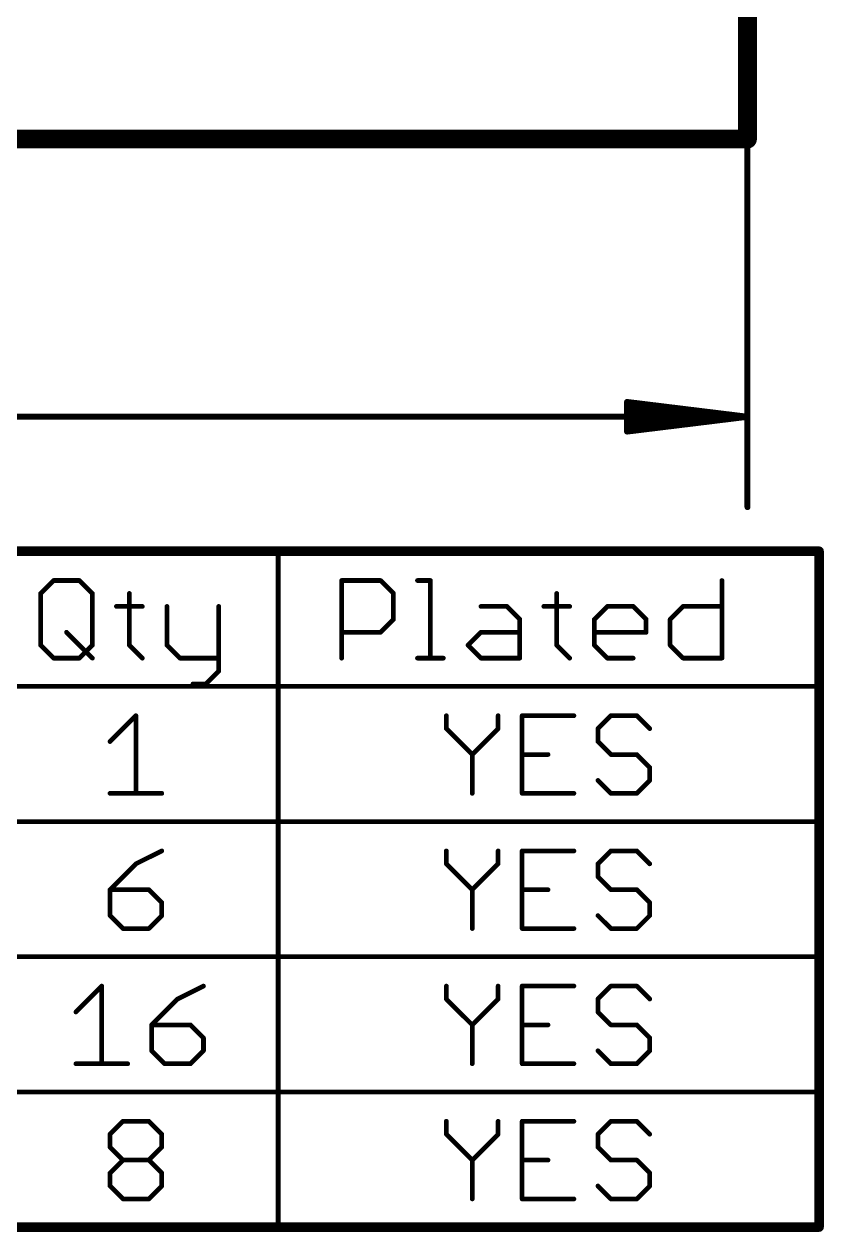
# Model space of a CAD drawing. Extents: x -41 to 22.4, y -42.6 to 9.2.
# Drawn here: x 3.38 to 20.65, y -42.61 to -16.52 of the extents above; entities that cross this region are included whole.
import ezdxf

# ---------------------------------------------------------------- set-up
doc = ezdxf.new("R2010")
doc.units = 0
doc.layers.add('144', color=253, linetype='CONTINUOUS')
doc.layers.add('20', color=7, linetype='CONTINUOUS')

msp = doc.modelspace()

# ---------------------------------------------------------------- linework, layer by layer
at = {"layer": '144'}
for points, const_width in [([(20.5478, -27.904), (-22.3782, -27.904)], 0.2032), ([(20.5478, -27.904), (-22.3782, -27.904)], 0.1016), ([(8.8638, -30.825), (8.8638, -27.904)], 0.1016), ([(8.8638, -33.746), (8.8638, -27.904)], 0.1016), ([(8.8638, -36.667), (8.8638, -27.904)], 0.1016), ([(8.8638, -39.588), (8.8638, -27.904)], 0.1016), ([(8.8638, -42.509), (8.8638, -27.904)], 0.1016), ([(20.5478, -42.509), (20.5478, -27.904)], 0.2032), ([(20.5478, -30.825), (20.5478, -27.904)], 0.1016), ([(20.5478, -33.746), (20.5478, -27.904)], 0.1016), ([(20.5478, -36.667), (20.5478, -27.904)], 0.1016), ([(20.5478, -39.588), (20.5478, -27.904)], 0.1016), ([(20.5478, -42.509), (20.5478, -27.904)], 0.1016), ([(20.5478, -30.825), (20.5478, -27.904)], 0.1016), ([(3.733, -28.8172), (4.0126, -28.5376)], 0.1016), ([(4.0126, -28.5376), (4.5719, -28.5376)], 0.1016), ([(4.5719, -28.5376), (4.8516, -28.8172)], 0.1016), ([(10.2354, -30.2154), (10.2354, -28.5376)], 0.1016), ([(10.2354, -28.5376), (11.0743, -28.5376)], 0.1016), ([(11.0743, -28.5376), (11.354, -28.8172)], 0.1016), ([(11.8726, -28.5376), (12.1522, -28.5376)], 0.1016), ([(12.1522, -28.5376), (12.1522, -30.2154)], 0.1016), ([(18.4483, -28.5376), (18.4483, -30.2154)], 0.1016), ([(3.733, -29.9358), (3.733, -28.8172)], 0.1016), ([(4.8516, -28.8172), (4.8516, -29.9358)], 0.1016), ([(5.6498, -28.8172), (5.6498, -29.9358)], 0.1016), ([(11.354, -28.8172), (11.354, -29.3765)], 0.1016), ([(14.8808, -28.8172), (14.8808, -29.9358)], 0.1016), ([(5.3702, -29.0969), (5.9294, -29.0969)], 0.1016), ([(6.4616, -29.0969), (6.4616, -29.9358)], 0.1016), ([(7.5802, -29.0969), (7.5802, -30.495)], 0.1016), ([(13.2436, -29.0969), (13.8029, -29.0969)], 0.1016), ([(13.8029, -29.0969), (14.0826, -29.3765)], 0.1016), ([(14.6012, -29.0969), (15.1604, -29.0969)], 0.1016), ([(15.6926, -29.3765), (15.9722, -29.0969)], 0.1016), ([(15.9722, -29.0969), (16.5315, -29.0969)], 0.1016), ([(16.5315, -29.0969), (16.8112, -29.3765)], 0.1016), ([(17.3298, -29.3765), (17.6094, -29.0969)], 0.1016), ([(17.6094, -29.0969), (18.4483, -29.0969)], 0.1016), ([(11.354, -29.3765), (11.0743, -29.6561)], 0.1016), ([(14.0826, -29.3765), (14.0826, -30.2154)], 0.1016), ([(15.6926, -29.9358), (15.6926, -29.3765)], 0.1016), ([(16.8112, -29.3765), (16.8112, -29.6561)], 0.1016), ([(17.3298, -29.9358), (17.3298, -29.3765)], 0.1016), ([(4.2923, -29.6561), (4.8516, -30.2154)], 0.1016), ([(11.0743, -29.6561), (10.2354, -29.6561)], 0.1016), ([(12.964, -29.9358), (13.2436, -29.6561)], 0.1016), ([(13.2436, -29.6561), (14.0826, -29.6561)], 0.1016), ([(16.8112, -29.6561), (15.6926, -29.6561)], 0.1016), ([(4.0126, -30.2154), (3.733, -29.9358)], 0.1016), ([(4.8516, -29.9358), (4.5719, -30.2154)], 0.1016), ([(5.6498, -29.9358), (5.9294, -30.2154)], 0.1016), ([(6.4616, -29.9358), (6.7412, -30.2154)], 0.1016), ([(13.2436, -30.2154), (12.964, -29.9358)], 0.1016), ([(14.8808, -29.9358), (15.1604, -30.2154)], 0.1016), ([(15.9722, -30.2154), (15.6926, -29.9358)], 0.1016), ([(17.6094, -30.2154), (17.3298, -29.9358)], 0.1016), ([(4.5719, -30.2154), (4.0126, -30.2154)], 0.1016), ([(6.7412, -30.2154), (7.5802, -30.2154)], 0.1016), ([(11.8726, -30.2154), (12.4318, -30.2154)], 0.1016), ([(14.0826, -30.2154), (13.2436, -30.2154)], 0.1016), ([(16.5315, -30.2154), (15.9722, -30.2154)], 0.1016), ([(18.4483, -30.2154), (17.6094, -30.2154)], 0.1016), ([(7.5802, -30.495), (7.3005, -30.7747)], 0.1016), ([(-22.3782, -30.825), (20.5478, -30.825)], 0.1016), ([(3.0218, -30.825), (8.8638, -30.825)], 0.1016), ([(7.3005, -30.7747), (7.0209, -30.7747)], 0.1016), ([(8.8638, -30.825), (20.5478, -30.825)], 0.1016), ([(5.2316, -32.0179), (5.7909, -31.4586)], 0.1016), ([(5.7909, -31.4586), (5.7909, -33.1364)], 0.1016), ([(12.496, -31.4586), (12.496, -31.7382)], 0.1016), ([(13.6146, -31.7382), (13.6146, -31.4586)], 0.1016), ([(15.2517, -31.4586), (14.1332, -31.4586)], 0.1016), ([(14.1332, -31.4586), (14.1332, -33.1364)], 0.1016), ([(16.05, -31.4586), (15.7703, -31.7382)], 0.1016), ([(16.6092, -31.4586), (16.05, -31.4586)], 0.1016), ([(16.8889, -31.7382), (16.6092, -31.4586)], 0.1016), ([(12.496, -31.7382), (13.0553, -32.2975)], 0.1016), ([(13.0553, -32.2975), (13.6146, -31.7382)], 0.1016), ([(15.7703, -31.7382), (15.7703, -32.0179)], 0.1016), ([(15.7703, -32.0179), (16.05, -32.2975)], 0.1016), ([(13.0553, -32.2975), (13.0553, -33.1364)], 0.1016), ([(14.1332, -32.2975), (14.6924, -32.2975)], 0.1016), ([(16.05, -32.2975), (16.6092, -32.2975)], 0.1016), ([(16.6092, -32.2975), (16.8889, -32.5771)], 0.1016), ([(16.8889, -32.5771), (16.8889, -32.8568)], 0.1016), ([(16.05, -33.1364), (15.7703, -32.8568)], 0.1016), ([(16.8889, -32.8568), (16.6092, -33.1364)], 0.1016), ([(5.2316, -33.1364), (6.3502, -33.1364)], 0.1016), ([(14.1332, -33.1364), (15.2517, -33.1364)], 0.1016), ([(16.6092, -33.1364), (16.05, -33.1364)], 0.1016), ([(3.0218, -33.746), (8.8638, -33.746)], 0.1016), ([(8.8638, -33.746), (20.5478, -33.746)], 0.1016), ([(6.3502, -34.3796), (5.7909, -34.6592)], 0.1016), ([(12.496, -34.3796), (12.496, -34.6592)], 0.1016), ([(13.6146, -34.6592), (13.6146, -34.3796)], 0.1016), ([(15.2517, -34.3796), (14.1332, -34.3796)], 0.1016), ([(14.1332, -34.3796), (14.1332, -36.0574)], 0.1016), ([(16.05, -34.3796), (15.7703, -34.6592)], 0.1016), ([(16.6092, -34.3796), (16.05, -34.3796)], 0.1016), ([(16.8889, -34.6592), (16.6092, -34.3796)], 0.1016), ([(5.7909, -34.6592), (5.2316, -35.2185)], 0.1016), ([(12.496, -34.6592), (13.0553, -35.2185)], 0.1016), ([(13.0553, -35.2185), (13.6146, -34.6592)], 0.1016), ([(15.7703, -34.6592), (15.7703, -34.9389)], 0.1016), ([(15.7703, -34.9389), (16.05, -35.2185)], 0.1016), ([(5.2316, -35.2185), (5.2316, -35.7778)], 0.1016), ([(6.0705, -35.2185), (5.2316, -35.2185)], 0.1016), ([(6.3502, -35.4981), (6.0705, -35.2185)], 0.1016), ([(13.0553, -35.2185), (13.0553, -36.0574)], 0.1016), ([(14.1332, -35.2185), (14.6924, -35.2185)], 0.1016), ([(16.05, -35.2185), (16.6092, -35.2185)], 0.1016), ([(16.6092, -35.2185), (16.8889, -35.4981)], 0.1016), ([(6.3502, -35.7778), (6.3502, -35.4981)], 0.1016), ([(16.8889, -35.4981), (16.8889, -35.7778)], 0.1016), ([(5.2316, -35.7778), (5.5113, -36.0574)], 0.1016), ([(6.0705, -36.0574), (6.3502, -35.7778)], 0.1016), ([(16.05, -36.0574), (15.7703, -35.7778)], 0.1016), ([(16.8889, -35.7778), (16.6092, -36.0574)], 0.1016), ([(5.5113, -36.0574), (6.0705, -36.0574)], 0.1016), ([(14.1332, -36.0574), (15.2517, -36.0574)], 0.1016), ([(16.6092, -36.0574), (16.05, -36.0574)], 0.1016), ([(3.0218, -36.667), (8.8638, -36.667)], 0.1016), ([(8.8638, -36.667), (20.5478, -36.667)], 0.1016), ([(4.495, -37.8599), (5.0543, -37.3006)], 0.1016), ([(5.0543, -37.3006), (5.0543, -38.9784)], 0.1016), ([(7.2507, -37.3006), (6.6914, -37.5802)], 0.1016), ([(12.496, -37.3006), (12.496, -37.5802)], 0.1016), ([(13.6146, -37.5802), (13.6146, -37.3006)], 0.1016), ([(15.2517, -37.3006), (14.1332, -37.3006)], 0.1016), ([(14.1332, -37.3006), (14.1332, -38.9784)], 0.1016), ([(16.05, -37.3006), (15.7703, -37.5802)], 0.1016), ([(16.6092, -37.3006), (16.05, -37.3006)], 0.1016), ([(16.8889, -37.5802), (16.6092, -37.3006)], 0.1016), ([(6.6914, -37.5802), (6.1322, -38.1395)], 0.1016), ([(12.496, -37.5802), (13.0553, -38.1395)], 0.1016), ([(13.0553, -38.1395), (13.6146, -37.5802)], 0.1016), ([(15.7703, -37.5802), (15.7703, -37.8599)], 0.1016), ([(15.7703, -37.8599), (16.05, -38.1395)], 0.1016), ([(6.1322, -38.1395), (6.1322, -38.6988)], 0.1016), ([(6.9711, -38.1395), (6.1322, -38.1395)], 0.1016), ([(7.2507, -38.4191), (6.9711, -38.1395)], 0.1016), ([(13.0553, -38.1395), (13.0553, -38.9784)], 0.1016), ([(14.1332, -38.1395), (14.6924, -38.1395)], 0.1016), ([(16.05, -38.1395), (16.6092, -38.1395)], 0.1016), ([(16.6092, -38.1395), (16.8889, -38.4191)], 0.1016), ([(7.2507, -38.6988), (7.2507, -38.4191)], 0.1016), ([(16.8889, -38.4191), (16.8889, -38.6988)], 0.1016), ([(6.1322, -38.6988), (6.4118, -38.9784)], 0.1016), ([(6.9711, -38.9784), (7.2507, -38.6988)], 0.1016), ([(16.05, -38.9784), (15.7703, -38.6988)], 0.1016), ([(16.8889, -38.6988), (16.6092, -38.9784)], 0.1016), ([(4.495, -38.9784), (5.6136, -38.9784)], 0.1016), ([(6.4118, -38.9784), (6.9711, -38.9784)], 0.1016), ([(14.1332, -38.9784), (15.2517, -38.9784)], 0.1016), ([(16.6092, -38.9784), (16.05, -38.9784)], 0.1016), ([(3.0218, -39.588), (8.8638, -39.588)], 0.1016), ([(8.8638, -39.588), (20.5478, -39.588)], 0.1016), ([(5.2316, -40.5012), (5.5113, -40.2216)], 0.1016), ([(5.5113, -40.2216), (6.0705, -40.2216)], 0.1016), ([(6.0705, -40.2216), (6.3502, -40.5012)], 0.1016), ([(12.496, -40.2216), (12.496, -40.5012)], 0.1016), ([(13.6146, -40.5012), (13.6146, -40.2216)], 0.1016), ([(15.2517, -40.2216), (14.1332, -40.2216)], 0.1016), ([(14.1332, -40.2216), (14.1332, -41.8994)], 0.1016), ([(16.05, -40.2216), (15.7703, -40.5012)], 0.1016), ([(16.6092, -40.2216), (16.05, -40.2216)], 0.1016), ([(16.8889, -40.5012), (16.6092, -40.2216)], 0.1016), ([(5.2316, -40.7809), (5.2316, -40.5012)], 0.1016), ([(6.3502, -40.5012), (6.3502, -40.7809)], 0.1016), ([(12.496, -40.5012), (13.0553, -41.0605)], 0.1016), ([(13.0553, -41.0605), (13.6146, -40.5012)], 0.1016), ([(15.7703, -40.5012), (15.7703, -40.7809)], 0.1016), ([(5.5113, -41.0605), (5.2316, -40.7809)], 0.1016), ([(6.3502, -40.7809), (6.0705, -41.0605)], 0.1016), ([(15.7703, -40.7809), (16.05, -41.0605)], 0.1016), ([(5.2316, -41.3401), (5.5113, -41.0605)], 0.1016), ([(5.5113, -41.0605), (6.0705, -41.0605)], 0.1016), ([(6.0705, -41.0605), (6.3502, -41.3401)], 0.1016), ([(13.0553, -41.0605), (13.0553, -41.8994)], 0.1016), ([(14.1332, -41.0605), (14.6924, -41.0605)], 0.1016), ([(16.05, -41.0605), (16.6092, -41.0605)], 0.1016), ([(16.6092, -41.0605), (16.8889, -41.3401)], 0.1016), ([(5.2316, -41.6198), (5.2316, -41.3401)], 0.1016), ([(6.3502, -41.3401), (6.3502, -41.6198)], 0.1016), ([(16.8889, -41.3401), (16.8889, -41.6198)], 0.1016), ([(5.5113, -41.8994), (5.2316, -41.6198)], 0.1016), ([(6.3502, -41.6198), (6.0705, -41.8994)], 0.1016), ([(16.05, -41.8994), (15.7703, -41.6198)], 0.1016), ([(16.8889, -41.6198), (16.6092, -41.8994)], 0.1016), ([(6.0705, -41.8994), (5.5113, -41.8994)], 0.1016), ([(14.1332, -41.8994), (15.2517, -41.8994)], 0.1016), ([(16.6092, -41.8994), (16.05, -41.8994)], 0.1016), ([(-22.3782, -42.509), (20.5478, -42.509)], 0.2032), ([(3.0218, -42.509), (8.8638, -42.509)], 0.1016), ([(8.8638, -42.509), (20.5478, -42.509)], 0.1016)]:
    msp.add_lwpolyline(points, dxfattribs=dict(at, const_width=const_width))
for points, const_width in [([(8.8892, -27.904, 1), (8.8384, -27.904)], 0.0508), ([(8.8892, -27.904, 1), (8.8384, -27.904)], 0.0508), ([(8.8892, -27.904, 1), (8.8384, -27.904)], 0.0508), ([(8.8892, -27.904, 1), (8.8384, -27.904)], 0.0508), ([(8.8892, -27.904, 1), (8.8384, -27.904)], 0.0508), ([(20.5986, -27.904, 1), (20.497, -27.904)], 0.1016), ([(20.5478, -27.9548, 1), (20.5478, -27.8532)], 0.1016), ([(20.5732, -27.904, 1), (20.5224, -27.904)], 0.0508), ([(20.5732, -27.904, 1), (20.5224, -27.904)], 0.0508), ([(20.5732, -27.904, 1), (20.5224, -27.904)], 0.0508), ([(20.5732, -27.904, 1), (20.5224, -27.904)], 0.0508), ([(20.5732, -27.904, 1), (20.5224, -27.904)], 0.0508), ([(20.5732, -27.904, 1), (20.5224, -27.904)], 0.0508), ([(20.5478, -27.9294, 1), (20.5478, -27.8786)], 0.0508), ([(4.0126, -28.5122, 1), (4.0126, -28.563)], 0.0508), ([(4.0306, -28.5555, 1), (3.9947, -28.5196)], 0.0508), ([(4.5899, -28.5196, 1), (4.554, -28.5555)], 0.0508), ([(4.5719, -28.563, 1), (4.5719, -28.5122)], 0.0508), ([(10.2608, -28.5376, 1), (10.21, -28.5376)], 0.0508), ([(10.2354, -28.5122, 1), (10.2354, -28.563)], 0.0508), ([(11.0923, -28.5196, 1), (11.0564, -28.5555)], 0.0508), ([(11.0743, -28.563, 1), (11.0743, -28.5122)], 0.0508), ([(11.8726, -28.5122, 1), (11.8726, -28.563)], 0.0508), ([(12.1776, -28.5376, 1), (12.1268, -28.5376)], 0.0508), ([(12.1522, -28.563, 1), (12.1522, -28.5122)], 0.0508), ([(18.4737, -28.5376, 1), (18.4229, -28.5376)], 0.0508), ([(3.7584, -28.8172, 1), (3.7076, -28.8172)], 0.0508), ([(3.7151, -28.7993, 1), (3.751, -28.8352)], 0.0508), ([(4.877, -28.8172, 1), (4.8262, -28.8172)], 0.0508), ([(4.8336, -28.8352, 1), (4.8695, -28.7993)], 0.0508), ([(5.6752, -28.8172, 1), (5.6244, -28.8172)], 0.0508), ([(11.3794, -28.8172, 1), (11.3286, -28.8172)], 0.0508), ([(11.336, -28.8352, 1), (11.3719, -28.7993)], 0.0508), ([(14.9062, -28.8172, 1), (14.8554, -28.8172)], 0.0508), ([(5.3702, -29.0715, 1), (5.3702, -29.1223)], 0.0508), ([(5.9294, -29.1223, 1), (5.9294, -29.0715)], 0.0508), ([(6.487, -29.0969, 1), (6.4362, -29.0969)], 0.0508), ([(7.6056, -29.0969, 1), (7.5548, -29.0969)], 0.0508), ([(13.2436, -29.0715, 1), (13.2436, -29.1223)], 0.0508), ([(13.8209, -29.0789, 1), (13.785, -29.1148)], 0.0508), ([(13.8029, -29.1223, 1), (13.8029, -29.0715)], 0.0508), ([(14.6012, -29.0715, 1), (14.6012, -29.1223)], 0.0508), ([(15.1604, -29.1223, 1), (15.1604, -29.0715)], 0.0508), ([(15.9722, -29.0715, 1), (15.9722, -29.1223)], 0.0508), ([(15.9902, -29.1148, 1), (15.9543, -29.0789)], 0.0508), ([(16.5495, -29.0789, 1), (16.5136, -29.1148)], 0.0508), ([(16.5315, -29.1223, 1), (16.5315, -29.0715)], 0.0508), ([(17.6094, -29.0715, 1), (17.6094, -29.1223)], 0.0508), ([(17.6274, -29.1148, 1), (17.5914, -29.0789)], 0.0508), ([(18.4483, -29.1223, 1), (18.4483, -29.0715)], 0.0508), ([(11.3286, -29.3765, 1), (11.3794, -29.3765)], 0.0508), ([(11.3719, -29.3945, 1), (11.336, -29.3585)], 0.0508), ([(14.108, -29.3765, 1), (14.0572, -29.3765)], 0.0508), ([(14.0646, -29.3945, 1), (14.1005, -29.3585)], 0.0508), ([(15.6746, -29.3585, 1), (15.7106, -29.3945)], 0.0508), ([(15.718, -29.3765, 1), (15.6672, -29.3765)], 0.0508), ([(16.8366, -29.3765, 1), (16.7858, -29.3765)], 0.0508), ([(16.7932, -29.3945, 1), (16.8291, -29.3585)], 0.0508), ([(17.3118, -29.3585, 1), (17.3477, -29.3945)], 0.0508), ([(17.3552, -29.3765, 1), (17.3044, -29.3765)], 0.0508), ([(4.3102, -29.6382, 1), (4.2743, -29.6741)], 0.0508), ([(10.2354, -29.6307, 1), (10.2354, -29.6815)], 0.0508), ([(11.0564, -29.6382, 1), (11.0923, -29.6741)], 0.0508), ([(11.0743, -29.6815, 1), (11.0743, -29.6307)], 0.0508), ([(13.2436, -29.6307, 1), (13.2436, -29.6815)], 0.0508), ([(13.2616, -29.6741, 1), (13.2257, -29.6382)], 0.0508), ([(14.0826, -29.6815, 1), (14.0826, -29.6307)], 0.0508), ([(15.6926, -29.6307, 1), (15.6926, -29.6815)], 0.0508), ([(16.7858, -29.6561, 1), (16.8366, -29.6561)], 0.0508), ([(16.8112, -29.6815, 1), (16.8112, -29.6307)], 0.0508), ([(3.7076, -29.9358, 1), (3.7584, -29.9358)], 0.0508), ([(3.751, -29.9178, 1), (3.7151, -29.9537)], 0.0508), ([(4.8262, -29.9358, 1), (4.877, -29.9358)], 0.0508), ([(4.8695, -29.9537, 1), (4.8336, -29.9178)], 0.0508), ([(5.6678, -29.9178, 1), (5.6318, -29.9537)], 0.0508), ([(5.6244, -29.9358, 1), (5.6752, -29.9358)], 0.0508), ([(6.4796, -29.9178, 1), (6.4436, -29.9537)], 0.0508), ([(6.4362, -29.9358, 1), (6.487, -29.9358)], 0.0508), ([(12.982, -29.9178, 1), (12.946, -29.9537)], 0.0508), ([(12.946, -29.9178, 1), (12.982, -29.9537)], 0.0508), ([(14.8988, -29.9178, 1), (14.8628, -29.9537)], 0.0508), ([(14.8554, -29.9358, 1), (14.9062, -29.9358)], 0.0508), ([(15.7106, -29.9178, 1), (15.6746, -29.9537)], 0.0508), ([(15.6672, -29.9358, 1), (15.718, -29.9358)], 0.0508), ([(17.3477, -29.9178, 1), (17.3118, -29.9537)], 0.0508), ([(17.3044, -29.9358, 1), (17.3552, -29.9358)], 0.0508), ([(4.0126, -30.19, 1), (4.0126, -30.2408)], 0.0508), ([(3.9947, -30.2334, 1), (4.0306, -30.1974)], 0.0508), ([(4.554, -30.1974, 1), (4.5899, -30.2334)], 0.0508), ([(4.5719, -30.2408, 1), (4.5719, -30.19)], 0.0508), ([(4.8336, -30.2334, 1), (4.8695, -30.1974)], 0.0508), ([(5.9115, -30.2334, 1), (5.9474, -30.1974)], 0.0508), ([(6.7412, -30.19, 1), (6.7412, -30.2408)], 0.0508), ([(6.7233, -30.2334, 1), (6.7592, -30.1974)], 0.0508), ([(7.5802, -30.2408, 1), (7.5802, -30.19)], 0.0508), ([(10.21, -30.2154, 1), (10.2608, -30.2154)], 0.0508), ([(11.8726, -30.19, 1), (11.8726, -30.2408)], 0.0508), ([(12.1268, -30.2154, 1), (12.1776, -30.2154)], 0.0508), ([(12.4318, -30.2408, 1), (12.4318, -30.19)], 0.0508), ([(13.2436, -30.19, 1), (13.2436, -30.2408)], 0.0508), ([(13.2257, -30.2334, 1), (13.2616, -30.1974)], 0.0508), ([(14.0572, -30.2154, 1), (14.108, -30.2154)], 0.0508), ([(14.0826, -30.2408, 1), (14.0826, -30.19)], 0.0508), ([(15.1425, -30.2334, 1), (15.1784, -30.1974)], 0.0508), ([(15.9722, -30.19, 1), (15.9722, -30.2408)], 0.0508), ([(15.9543, -30.2334, 1), (15.9902, -30.1974)], 0.0508), ([(16.5315, -30.2408, 1), (16.5315, -30.19)], 0.0508), ([(17.6094, -30.19, 1), (17.6094, -30.2408)], 0.0508), ([(17.5914, -30.2334, 1), (17.6274, -30.1974)], 0.0508), ([(18.4229, -30.2154, 1), (18.4737, -30.2154)], 0.0508), ([(18.4483, -30.2408, 1), (18.4483, -30.19)], 0.0508), ([(7.5548, -30.495, 1), (7.6056, -30.495)], 0.0508), ([(7.5981, -30.513, 1), (7.5622, -30.4771)], 0.0508), ([(7.0209, -30.7493, 1), (7.0209, -30.8001)], 0.0508), ([(7.2826, -30.7567, 1), (7.3185, -30.7926)], 0.0508), ([(7.3005, -30.8001, 1), (7.3005, -30.7493)], 0.0508), ([(8.8638, -30.7996, 1), (8.8638, -30.8504)], 0.0508), ([(8.8638, -30.8504, 1), (8.8638, -30.7996)], 0.0508), ([(20.5478, -30.8504, 1), (20.5478, -30.7996)], 0.0508), ([(20.5478, -30.8504, 1), (20.5478, -30.7996)], 0.0508), ([(8.8384, -30.825, 1), (8.8892, -30.825)], 0.0508), ([(20.5224, -30.825, 1), (20.5732, -30.825)], 0.0508), ([(20.5224, -30.825, 1), (20.5732, -30.825)], 0.0508), ([(5.8163, -31.4586, 1), (5.7655, -31.4586)], 0.0508), ([(5.8088, -31.4765, 1), (5.7729, -31.4406)], 0.0508), ([(12.5214, -31.4586, 1), (12.4706, -31.4586)], 0.0508), ([(13.64, -31.4586, 1), (13.5892, -31.4586)], 0.0508), ([(14.1332, -31.4332, 1), (14.1332, -31.484)], 0.0508), ([(14.1586, -31.4586, 1), (14.1078, -31.4586)], 0.0508), ([(15.2517, -31.484, 1), (15.2517, -31.4332)], 0.0508), ([(16.05, -31.4332, 1), (16.05, -31.484)], 0.0508), ([(16.0679, -31.4765, 1), (16.032, -31.4406)], 0.0508), ([(16.6272, -31.4406, 1), (16.5913, -31.4765)], 0.0508), ([(16.6092, -31.484, 1), (16.6092, -31.4332)], 0.0508), ([(12.4706, -31.7382, 1), (12.5214, -31.7382)], 0.0508), ([(12.514, -31.7203, 1), (12.4781, -31.7562)], 0.0508), ([(13.5892, -31.7382, 1), (13.64, -31.7382)], 0.0508), ([(13.6325, -31.7562, 1), (13.5966, -31.7203)], 0.0508), ([(15.7957, -31.7382, 1), (15.7449, -31.7382)], 0.0508), ([(15.7524, -31.7203, 1), (15.7883, -31.7562)], 0.0508), ([(16.8709, -31.7562, 1), (16.9068, -31.7203)], 0.0508), ([(5.2137, -31.9999, 1), (5.2496, -32.0358)], 0.0508), ([(15.7449, -32.0179, 1), (15.7957, -32.0179)], 0.0508), ([(15.7883, -31.9999, 1), (15.7524, -32.0358)], 0.0508), ([(13.0373, -32.2795, 1), (13.0732, -32.3155)], 0.0508), ([(13.0807, -32.2975, 1), (13.0299, -32.2975)], 0.0508), ([(13.0373, -32.3155, 1), (13.0732, -32.2795)], 0.0508), ([(14.1332, -32.2721, 1), (14.1332, -32.3229)], 0.0508), ([(14.6924, -32.3229, 1), (14.6924, -32.2721)], 0.0508), ([(16.05, -32.2721, 1), (16.05, -32.3229)], 0.0508), ([(16.032, -32.3155, 1), (16.0679, -32.2795)], 0.0508), ([(16.6272, -32.2795, 1), (16.5913, -32.3155)], 0.0508), ([(16.6092, -32.3229, 1), (16.6092, -32.2721)], 0.0508), ([(16.9143, -32.5771, 1), (16.8635, -32.5771)], 0.0508), ([(16.8709, -32.5951, 1), (16.9068, -32.5592)], 0.0508), ([(15.7883, -32.8388, 1), (15.7524, -32.8747)], 0.0508), ([(16.8635, -32.8568, 1), (16.9143, -32.8568)], 0.0508), ([(16.9068, -32.8747, 1), (16.8709, -32.8388)], 0.0508), ([(5.2316, -33.111, 1), (5.2316, -33.1618)], 0.0508), ([(5.7655, -33.1364, 1), (5.8163, -33.1364)], 0.0508), ([(6.3502, -33.1618, 1), (6.3502, -33.111)], 0.0508), ([(13.0299, -33.1364, 1), (13.0807, -33.1364)], 0.0508), ([(14.1332, -33.111, 1), (14.1332, -33.1618)], 0.0508), ([(14.1078, -33.1364, 1), (14.1586, -33.1364)], 0.0508), ([(15.2517, -33.1618, 1), (15.2517, -33.111)], 0.0508), ([(16.05, -33.111, 1), (16.05, -33.1618)], 0.0508), ([(16.032, -33.1544, 1), (16.0679, -33.1184)], 0.0508), ([(16.5913, -33.1184, 1), (16.6272, -33.1544)], 0.0508), ([(16.6092, -33.1618, 1), (16.6092, -33.111)], 0.0508), ([(8.8638, -33.7206, 1), (8.8638, -33.7714)], 0.0508), ([(8.8384, -33.746, 1), (8.8892, -33.746)], 0.0508), ([(8.8638, -33.7714, 1), (8.8638, -33.7206)], 0.0508), ([(20.5224, -33.746, 1), (20.5732, -33.746)], 0.0508), ([(20.5478, -33.7714, 1), (20.5478, -33.7206)], 0.0508), ([(6.3615, -34.4023, 1), (6.3388, -34.3569)], 0.0508), ([(12.5214, -34.3796, 1), (12.4706, -34.3796)], 0.0508), ([(13.64, -34.3796, 1), (13.5892, -34.3796)], 0.0508), ([(14.1332, -34.3542, 1), (14.1332, -34.405)], 0.0508), ([(14.1586, -34.3796, 1), (14.1078, -34.3796)], 0.0508), ([(15.2517, -34.405, 1), (15.2517, -34.3542)], 0.0508), ([(16.05, -34.3542, 1), (16.05, -34.405)], 0.0508), ([(16.0679, -34.3975, 1), (16.032, -34.3616)], 0.0508), ([(16.6272, -34.3616, 1), (16.5913, -34.3975)], 0.0508), ([(16.6092, -34.405, 1), (16.6092, -34.3542)], 0.0508), ([(5.7795, -34.6365, 1), (5.8022, -34.6819)], 0.0508), ([(5.8088, -34.6772, 1), (5.7729, -34.6413)], 0.0508), ([(12.4706, -34.6592, 1), (12.5214, -34.6592)], 0.0508), ([(12.514, -34.6413, 1), (12.4781, -34.6772)], 0.0508), ([(13.5892, -34.6592, 1), (13.64, -34.6592)], 0.0508), ([(13.6325, -34.6772, 1), (13.5966, -34.6413)], 0.0508), ([(15.7957, -34.6592, 1), (15.7449, -34.6592)], 0.0508), ([(15.7524, -34.6413, 1), (15.7883, -34.6772)], 0.0508), ([(16.8709, -34.6772, 1), (16.9068, -34.6413)], 0.0508), ([(15.7449, -34.9389, 1), (15.7957, -34.9389)], 0.0508), ([(15.7883, -34.9209, 1), (15.7524, -34.9568)], 0.0508), ([(5.257, -35.2185, 1), (5.2062, -35.2185)], 0.0508), ([(5.2316, -35.1931, 1), (5.2316, -35.2439)], 0.0508), ([(5.2137, -35.2005, 1), (5.2496, -35.2365)], 0.0508), ([(6.0885, -35.2005, 1), (6.0526, -35.2365)], 0.0508), ([(6.0705, -35.2439, 1), (6.0705, -35.1931)], 0.0508), ([(13.0373, -35.2005, 1), (13.0732, -35.2365)], 0.0508), ([(13.0807, -35.2185, 1), (13.0299, -35.2185)], 0.0508), ([(13.0373, -35.2365, 1), (13.0732, -35.2005)], 0.0508), ([(14.1332, -35.1931, 1), (14.1332, -35.2439)], 0.0508), ([(14.6924, -35.2439, 1), (14.6924, -35.1931)], 0.0508), ([(16.05, -35.1931, 1), (16.05, -35.2439)], 0.0508), ([(16.032, -35.2365, 1), (16.0679, -35.2005)], 0.0508), ([(16.6272, -35.2005, 1), (16.5913, -35.2365)], 0.0508), ([(16.6092, -35.2439, 1), (16.6092, -35.1931)], 0.0508), ([(6.3756, -35.4981, 1), (6.3248, -35.4981)], 0.0508), ([(6.3322, -35.5161, 1), (6.3681, -35.4802)], 0.0508), ([(16.9143, -35.4981, 1), (16.8635, -35.4981)], 0.0508), ([(16.8709, -35.5161, 1), (16.9068, -35.4802)], 0.0508), ([(5.2496, -35.7598, 1), (5.2137, -35.7957)], 0.0508), ([(6.3681, -35.7957, 1), (6.3322, -35.7598)], 0.0508), ([(15.7883, -35.7598, 1), (15.7524, -35.7957)], 0.0508), ([(16.9068, -35.7957, 1), (16.8709, -35.7598)], 0.0508), ([(5.2062, -35.7778, 1), (5.257, -35.7778)], 0.0508), ([(5.5113, -36.032, 1), (5.5113, -36.0828)], 0.0508), ([(6.0705, -36.0828, 1), (6.0705, -36.032)], 0.0508), ([(6.3248, -35.7778, 1), (6.3756, -35.7778)], 0.0508), ([(14.1332, -36.032, 1), (14.1332, -36.0828)], 0.0508), ([(15.2517, -36.0828, 1), (15.2517, -36.032)], 0.0508), ([(16.05, -36.032, 1), (16.05, -36.0828)], 0.0508), ([(16.6092, -36.0828, 1), (16.6092, -36.032)], 0.0508), ([(16.8635, -35.7778, 1), (16.9143, -35.7778)], 0.0508), ([(5.4933, -36.0754, 1), (5.5292, -36.0394)], 0.0508), ([(6.0526, -36.0394, 1), (6.0885, -36.0754)], 0.0508), ([(13.0299, -36.0574, 1), (13.0807, -36.0574)], 0.0508), ([(14.1078, -36.0574, 1), (14.1586, -36.0574)], 0.0508), ([(16.032, -36.0754, 1), (16.0679, -36.0394)], 0.0508), ([(16.5913, -36.0394, 1), (16.6272, -36.0754)], 0.0508), ([(8.8638, -36.6416, 1), (8.8638, -36.6924)], 0.0508), ([(8.8384, -36.667, 1), (8.8892, -36.667)], 0.0508), ([(8.8638, -36.6924, 1), (8.8638, -36.6416)], 0.0508), ([(20.5224, -36.667, 1), (20.5732, -36.667)], 0.0508), ([(20.5478, -36.6924, 1), (20.5478, -36.6416)], 0.0508), ([(5.0797, -37.3006, 1), (5.0289, -37.3006)], 0.0508), ([(5.0722, -37.3185, 1), (5.0363, -37.2826)], 0.0508), ([(7.2621, -37.3233, 1), (7.2394, -37.2779)], 0.0508), ([(12.5214, -37.3006, 1), (12.4706, -37.3006)], 0.0508), ([(13.64, -37.3006, 1), (13.5892, -37.3006)], 0.0508), ([(14.1332, -37.2752, 1), (14.1332, -37.326)], 0.0508), ([(14.1586, -37.3006, 1), (14.1078, -37.3006)], 0.0508), ([(15.2517, -37.326, 1), (15.2517, -37.2752)], 0.0508), ([(16.05, -37.2752, 1), (16.05, -37.326)], 0.0508), ([(16.0679, -37.3185, 1), (16.032, -37.2826)], 0.0508), ([(16.6272, -37.2826, 1), (16.5913, -37.3185)], 0.0508), ([(16.6092, -37.326, 1), (16.6092, -37.2752)], 0.0508), ([(6.6801, -37.5575, 1), (6.7028, -37.6029)], 0.0508), ([(6.7094, -37.5982, 1), (6.6735, -37.5623)], 0.0508), ([(12.4706, -37.5802, 1), (12.5214, -37.5802)], 0.0508), ([(12.514, -37.5623, 1), (12.4781, -37.5982)], 0.0508), ([(13.5892, -37.5802, 1), (13.64, -37.5802)], 0.0508), ([(13.6325, -37.5982, 1), (13.5966, -37.5623)], 0.0508), ([(15.7957, -37.5802, 1), (15.7449, -37.5802)], 0.0508), ([(15.7524, -37.5623, 1), (15.7883, -37.5982)], 0.0508), ([(16.8709, -37.5982, 1), (16.9068, -37.5623)], 0.0508), ([(4.4771, -37.8419, 1), (4.513, -37.8778)], 0.0508), ([(15.7449, -37.8599, 1), (15.7957, -37.8599)], 0.0508), ([(15.7883, -37.8419, 1), (15.7524, -37.8778)], 0.0508), ([(6.1142, -38.1215, 1), (6.1501, -38.1575)], 0.0508), ([(6.1576, -38.1395, 1), (6.1068, -38.1395)], 0.0508), ([(6.1322, -38.1141, 1), (6.1322, -38.1649)], 0.0508), ([(6.989, -38.1215, 1), (6.9531, -38.1575)], 0.0508), ([(6.9711, -38.1649, 1), (6.9711, -38.1141)], 0.0508), ([(13.0373, -38.1215, 1), (13.0732, -38.1575)], 0.0508), ([(13.0807, -38.1395, 1), (13.0299, -38.1395)], 0.0508), ([(13.0373, -38.1575, 1), (13.0732, -38.1215)], 0.0508), ([(14.1332, -38.1141, 1), (14.1332, -38.1649)], 0.0508), ([(14.6924, -38.1649, 1), (14.6924, -38.1141)], 0.0508), ([(16.05, -38.1141, 1), (16.05, -38.1649)], 0.0508), ([(16.032, -38.1575, 1), (16.0679, -38.1215)], 0.0508), ([(16.6272, -38.1215, 1), (16.5913, -38.1575)], 0.0508), ([(16.6092, -38.1649, 1), (16.6092, -38.1141)], 0.0508), ([(7.2761, -38.4191, 1), (7.2253, -38.4191)], 0.0508), ([(7.2328, -38.4371, 1), (7.2687, -38.4012)], 0.0508), ([(16.9143, -38.4191, 1), (16.8635, -38.4191)], 0.0508), ([(16.8709, -38.4371, 1), (16.9068, -38.4012)], 0.0508), ([(6.1501, -38.6808, 1), (6.1142, -38.7167)], 0.0508), ([(6.1068, -38.6988, 1), (6.1576, -38.6988)], 0.0508), ([(7.2253, -38.6988, 1), (7.2761, -38.6988)], 0.0508), ([(7.2687, -38.7167, 1), (7.2328, -38.6808)], 0.0508), ([(15.7883, -38.6808, 1), (15.7524, -38.7167)], 0.0508), ([(16.8635, -38.6988, 1), (16.9143, -38.6988)], 0.0508), ([(16.9068, -38.7167, 1), (16.8709, -38.6808)], 0.0508), ([(4.495, -38.953, 1), (4.495, -39.0038)], 0.0508), ([(5.0289, -38.9784, 1), (5.0797, -38.9784)], 0.0508), ([(5.6136, -39.0038, 1), (5.6136, -38.953)], 0.0508), ([(6.4118, -38.953, 1), (6.4118, -39.0038)], 0.0508), ([(6.3938, -38.9964, 1), (6.4298, -38.9604)], 0.0508), ([(6.9531, -38.9604, 1), (6.989, -38.9964)], 0.0508), ([(6.9711, -39.0038, 1), (6.9711, -38.953)], 0.0508), ([(13.0299, -38.9784, 1), (13.0807, -38.9784)], 0.0508), ([(14.1332, -38.953, 1), (14.1332, -39.0038)], 0.0508), ([(14.1078, -38.9784, 1), (14.1586, -38.9784)], 0.0508), ([(15.2517, -39.0038, 1), (15.2517, -38.953)], 0.0508), ([(16.05, -38.953, 1), (16.05, -39.0038)], 0.0508), ([(16.032, -38.9964, 1), (16.0679, -38.9604)], 0.0508), ([(16.5913, -38.9604, 1), (16.6272, -38.9964)], 0.0508), ([(16.6092, -39.0038, 1), (16.6092, -38.953)], 0.0508), ([(8.8638, -39.5626, 1), (8.8638, -39.6134)], 0.0508), ([(8.8384, -39.588, 1), (8.8892, -39.588)], 0.0508), ([(8.8638, -39.6134, 1), (8.8638, -39.5626)], 0.0508), ([(20.5224, -39.588, 1), (20.5732, -39.588)], 0.0508), ([(20.5478, -39.6134, 1), (20.5478, -39.5626)], 0.0508), ([(5.5113, -40.1962, 1), (5.5113, -40.247)], 0.0508), ([(5.5292, -40.2395, 1), (5.4933, -40.2036)], 0.0508), ([(6.0885, -40.2036, 1), (6.0526, -40.2395)], 0.0508), ([(6.0705, -40.247, 1), (6.0705, -40.1962)], 0.0508), ([(12.5214, -40.2216, 1), (12.4706, -40.2216)], 0.0508), ([(13.64, -40.2216, 1), (13.5892, -40.2216)], 0.0508), ([(14.1332, -40.1962, 1), (14.1332, -40.247)], 0.0508), ([(14.1586, -40.2216, 1), (14.1078, -40.2216)], 0.0508), ([(15.2517, -40.247, 1), (15.2517, -40.1962)], 0.0508), ([(16.05, -40.1962, 1), (16.05, -40.247)], 0.0508), ([(16.0679, -40.2395, 1), (16.032, -40.2036)], 0.0508), ([(16.6272, -40.2036, 1), (16.5913, -40.2395)], 0.0508), ([(16.6092, -40.247, 1), (16.6092, -40.1962)], 0.0508), ([(5.257, -40.5012, 1), (5.2062, -40.5012)], 0.0508), ([(5.2137, -40.4833, 1), (5.2496, -40.5192)], 0.0508), ([(6.3756, -40.5012, 1), (6.3248, -40.5012)], 0.0508), ([(6.3322, -40.5192, 1), (6.3681, -40.4833)], 0.0508), ([(12.4706, -40.5012, 1), (12.5214, -40.5012)], 0.0508), ([(12.514, -40.4833, 1), (12.4781, -40.5192)], 0.0508), ([(13.5892, -40.5012, 1), (13.64, -40.5012)], 0.0508), ([(13.6325, -40.5192, 1), (13.5966, -40.4833)], 0.0508), ([(15.7957, -40.5012, 1), (15.7449, -40.5012)], 0.0508), ([(15.7524, -40.4833, 1), (15.7883, -40.5192)], 0.0508), ([(16.8709, -40.5192, 1), (16.9068, -40.4833)], 0.0508), ([(5.2062, -40.7809, 1), (5.257, -40.7809)], 0.0508), ([(5.2496, -40.7629, 1), (5.2137, -40.7988)], 0.0508), ([(6.3248, -40.7809, 1), (6.3756, -40.7809)], 0.0508), ([(6.3681, -40.7988, 1), (6.3322, -40.7629)], 0.0508), ([(15.7449, -40.7809, 1), (15.7957, -40.7809)], 0.0508), ([(15.7883, -40.7629, 1), (15.7524, -40.7988)], 0.0508), ([(5.5113, -41.0351, 1), (5.5113, -41.0859)], 0.0508), ([(5.5292, -41.0785, 1), (5.4933, -41.0425)], 0.0508), ([(5.4933, -41.0785, 1), (5.5292, -41.0425)], 0.0508), ([(6.0885, -41.0425, 1), (6.0526, -41.0785)], 0.0508), ([(6.0526, -41.0425, 1), (6.0885, -41.0785)], 0.0508), ([(6.0705, -41.0859, 1), (6.0705, -41.0351)], 0.0508), ([(13.0373, -41.0425, 1), (13.0732, -41.0785)], 0.0508), ([(13.0807, -41.0605, 1), (13.0299, -41.0605)], 0.0508), ([(13.0373, -41.0785, 1), (13.0732, -41.0425)], 0.0508), ([(14.1332, -41.0351, 1), (14.1332, -41.0859)], 0.0508), ([(14.6924, -41.0859, 1), (14.6924, -41.0351)], 0.0508), ([(16.05, -41.0351, 1), (16.05, -41.0859)], 0.0508), ([(16.032, -41.0785, 1), (16.0679, -41.0425)], 0.0508), ([(16.6272, -41.0425, 1), (16.5913, -41.0785)], 0.0508), ([(16.6092, -41.0859, 1), (16.6092, -41.0351)], 0.0508), ([(5.257, -41.3401, 1), (5.2062, -41.3401)], 0.0508), ([(5.2137, -41.3222, 1), (5.2496, -41.3581)], 0.0508), ([(6.3756, -41.3401, 1), (6.3248, -41.3401)], 0.0508), ([(6.3322, -41.3581, 1), (6.3681, -41.3222)], 0.0508), ([(16.9143, -41.3401, 1), (16.8635, -41.3401)], 0.0508), ([(16.8709, -41.3581, 1), (16.9068, -41.3222)], 0.0508), ([(5.2062, -41.6198, 1), (5.257, -41.6198)], 0.0508), ([(5.2496, -41.6018, 1), (5.2137, -41.6377)], 0.0508), ([(6.3248, -41.6198, 1), (6.3756, -41.6198)], 0.0508), ([(6.3681, -41.6377, 1), (6.3322, -41.6018)], 0.0508), ([(15.7883, -41.6018, 1), (15.7524, -41.6377)], 0.0508), ([(16.8635, -41.6198, 1), (16.9143, -41.6198)], 0.0508), ([(16.9068, -41.6377, 1), (16.8709, -41.6018)], 0.0508), ([(5.5113, -41.874, 1), (5.5113, -41.9248)], 0.0508), ([(5.4933, -41.9174, 1), (5.5292, -41.8814)], 0.0508), ([(6.0526, -41.8814, 1), (6.0885, -41.9174)], 0.0508), ([(6.0705, -41.9248, 1), (6.0705, -41.874)], 0.0508), ([(13.0299, -41.8994, 1), (13.0807, -41.8994)], 0.0508), ([(14.1332, -41.874, 1), (14.1332, -41.9248)], 0.0508), ([(14.1078, -41.8994, 1), (14.1586, -41.8994)], 0.0508), ([(15.2517, -41.9248, 1), (15.2517, -41.874)], 0.0508), ([(16.05, -41.874, 1), (16.05, -41.9248)], 0.0508), ([(16.032, -41.9174, 1), (16.0679, -41.8814)], 0.0508), ([(16.5913, -41.8814, 1), (16.6272, -41.9174)], 0.0508), ([(16.6092, -41.9248, 1), (16.6092, -41.874)], 0.0508), ([(8.8638, -42.4836, 1), (8.8638, -42.5344)], 0.0508), ([(8.8384, -42.509, 1), (8.8892, -42.509)], 0.0508), ([(8.8638, -42.5344, 1), (8.8638, -42.4836)], 0.0508), ([(20.497, -42.509, 1), (20.5986, -42.509)], 0.1016), ([(20.5478, -42.5598, 1), (20.5478, -42.4582)], 0.1016), ([(20.5224, -42.509, 1), (20.5732, -42.509)], 0.0508), ([(20.5478, -42.5344, 1), (20.5478, -42.4836)], 0.0508)]:
    msp.add_lwpolyline(points, format="xyb", dxfattribs=dict(at, const_width=const_width))
at = {"layer": '20'}
for points, const_width in [([(19, -19), (19, 2.65)], 0.4064), ([(19, -17), (19, -26.95)], 0.13), ([(-19, -19), (19, -19)], 0.4064), ([(19, -25), (16.4, -24.6808)], 0.13), ([(16.4, -24.6808), (16.4, -25.3192)], 0.13), ([(19, -25), (16.4, -24.74)], 0.13), ([(-19, -25), (19, -25)], 0.13), ([(19, -25), (16.4, -24.87)], 0.13), ([(16.4, -25.3192), (19, -25)], 0.13), ([(16.4, -25.13), (19, -25)], 0.13), ([(16.4, -25.26), (19, -25)], 0.13)]:
    msp.add_lwpolyline(points, dxfattribs=dict(at, const_width=const_width))
for points, const_width in [([(19.0325, -17, 1), (18.9675, -17)], 0.065), ([(18.8984, -19, 1), (19.1016, -19)], 0.2032), ([(19, -19.1016, 1), (19, -18.8984)], 0.2032), ([(16.404, -24.6485, 1), (16.396, -24.713)], 0.065), ([(16.4325, -24.6808, 1), (16.3675, -24.6808)], 0.065), ([(16.4032, -24.7077, 1), (16.3968, -24.7723)], 0.065), ([(16.4016, -24.8375, 1), (16.3984, -24.9025)], 0.065), ([(19.004, -25.0323, 1), (18.996, -24.9677)], 0.065), ([(18.996, -25.0323, 1), (19.004, -24.9677)], 0.065), ([(19.0032, -25.0323, 1), (18.9968, -24.9677)], 0.065), ([(18.9968, -25.0323, 1), (19.0032, -24.9677)], 0.065), ([(18.9984, -25.0325, 1), (19.0016, -24.9675)], 0.065), ([(19.0016, -25.0325, 1), (18.9984, -24.9675)], 0.065), ([(19, -25.0325, 1), (19, -24.9675)], 0.065), ([(16.3984, -25.0975, 1), (16.4016, -25.1625)], 0.065), ([(16.3968, -25.2277, 1), (16.4032, -25.2923)], 0.065), ([(16.396, -25.287, 1), (16.404, -25.3515)], 0.065), ([(16.3675, -25.3192, 1), (16.4325, -25.3192)], 0.065), ([(18.9675, -26.95, 1), (19.0325, -26.95)], 0.065)]:
    msp.add_lwpolyline(points, format="xyb", dxfattribs=dict(at, const_width=const_width))

doc.saveas('drawing.dxf')
